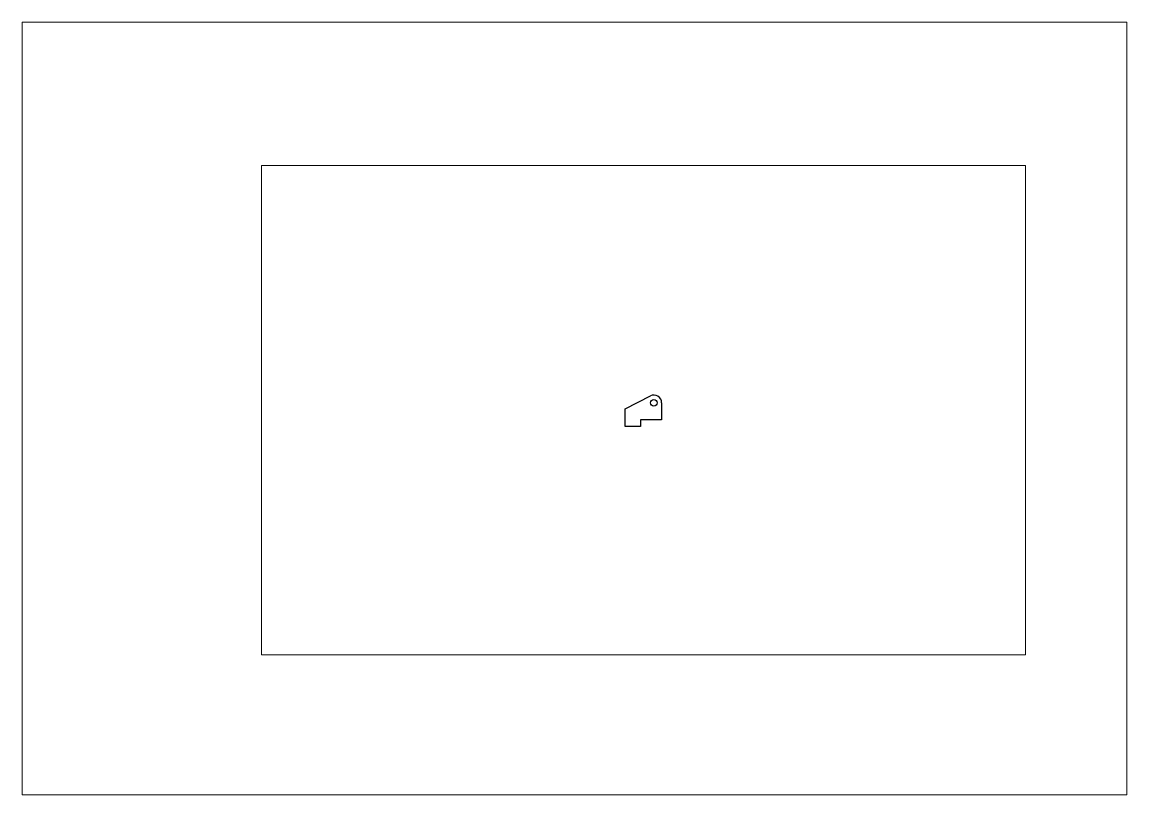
# Paper-space layout 'Layout1' of a CAD drawing. Extents: x 0 to 500, y 0 to 350.
# The model-space entities are those that its viewports show. They can reach past a viewport. Long polylines and large blocks are cut down to what shows.
import ezdxf

# ---------------------------------------------------------------- set-up
doc = ezdxf.new("R2010")
doc.units = 0
doc.header["$MEASUREMENT"] = 0

msp = doc.modelspace()

# ---------------------------------------------------------------- linework, layer by layer
at = {"color": 7, "linetype": 'Continuous'}
for p, q in [((272.91737, 174.83024), (284.34486, 180.70142)), ((289.44433, 177.58827), (289.44433, 169.86836)), ((272.91737, 166.86836), (272.91737, 174.83024)), ((279.91737, 166.86836), (272.91737, 166.86836)), ((289.44433, 169.86836), (279.91737, 169.86836)), ((279.91737, 169.86836), (279.91737, 166.86836))]:
    msp.add_line(p, q, dxfattribs=at)
msp.add_circle((285.94433, 177.58827), 1.5, dxfattribs=at)
msp.add_arc((285.94433, 177.58827), 3.5, 0, 117.19305, dxfattribs=at)

psp = doc.layouts.get("Layout1")

# ---------------------------------------------------------------- viewports
at = {"layer": '0', "color": 3, "linetype": 'Continuous'}
psp.add_viewport(center=(250, 175), size=(500, 350), view_center_point=(250, 175), view_height=350, dxfattribs=at)
psp.add_viewport(center=(281.18084, 174.23366), size=(345.73209, 221.553), view_center_point=(281.18084, 174.23366), view_height=221.553, status=3, dxfattribs=at)

doc.saveas('drawing.dxf')
